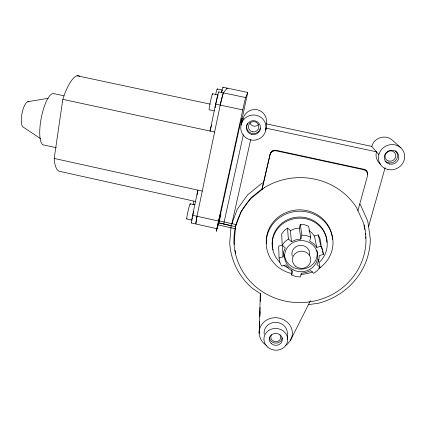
<?xml version="1.0" encoding="UTF-8"?>
<svg xmlns="http://www.w3.org/2000/svg" width="426" height="426" viewBox="0 0 426 426"><rect width="100%" height="100%" fill="white"/><g stroke="black" fill="none" stroke-linecap="round" stroke-linejoin="round"><path stroke-width="0.64" d="M271.788 151.342L270.121 154.015L261.942 189.575L270.111 154.51L271.788 151.342L274.12 150.271L276.053 150.309L363.591 169.202C366.307 169.804 368.309 172.86 367.574 175.587L357.947 210.641M271.314 152.268L271.319 151.784M270.904 152.769L270.909 152.279M270.563 153.312L270.569 152.827M270.111 154.51L270.121 154.015M259.817 316.124L260.073 307.481M260.243 301.496L260.478 293.514M259.658 321.438L259.157 333.27A16.641 15.235 6.8 0 0 266.372 345.38M259.876 316.257L260.073 311.736M263.433 183.169L263.47 182.573L261.836 183.302L247.698 194.773L237.261 209.219L231.164 225.599L229.72 242.772A70.333 66.594 -2.6 0 0 251.958 287.992L260.297 293.636L259.157 333.27L259.652 326.721M265.819 130.324L266.245 123.849A11.891 11.779 -36.1 0 0 257.277 109.764A11.891 11.779 -36.1 0 0 243.108 118.902L241.057 125.02A12.716 12.599 -28.4 0 0 242.756 134.488C244.662 137.199 247.437 139.174 250.674 139.946A12.716 12.599 -28.4 0 0 265.547 131.32A12.716 12.599 -28.4 0 0 258.284 115.904A12.716 12.599 -28.4 0 0 242.17 121.911L241.057 125.02M195.885 223.868L196.998 216.248L221.153 100.706L223.208 93.065L227.133 88.097A10.506 0.463 -77.9 0 0 226.893 88.661M222.968 87.218L247.719 92.447L242.032 119.189M235.408 228.24L235.546 226.579L241.281 211.269L251.063 197.781L261.985 188.952M195.726 223.661L196.998 216.248M195.965 201.578L59.512 171.327A48.729 12.418 -78.8 0 1 54.72 163.233L54.193 158.429L62.819 99.354L65.008 93.049A48.729 12.418 -78.8 0 1 79.742 76.227M191.743 222.628A10.735 0.575 -77.4 0 1 192.643 215.279L197.845 190.134A38.569 2.034 -77.7 0 0 197.153 194.725M218.948 92.027A11.369 0.623 -78 0 0 215.631 104.125L210.061 131.059A38.92 2.061 -77.7 0 1 211.53 125.106M218.25 222.367L216.999 228.719L191.503 223.016M220.194 105.094L223.325 92.841A11.374 0.548 -77.9 0 1 223.442 92.974M247.746 92.426L245.573 97.804L244.055 104.12L216.307 231.275L218.474 223.533M234.3 244.556A65.764 62.265 -2.6 0 1 234.172 242.644L235.36 228.751L218.096 224.885L220.279 214.89L218.533 221.051L192.643 215.279M231.164 225.599L218.644 222.809L240.493 122.693L241.904 118.646L243.108 118.902M241.196 121.889L241.904 118.646M243.384 134.643L223.671 224.06L235.535 226.717M231.877 223.677L250.717 139.515M291.719 275.026L292.683 271.229L288.684 268.566L285.628 264.961L281.639 266.074L279.786 262.208L279.051 258.023L283.05 256.899L283.487 252.277L285.276 247.943L282.214 245.216L281.682 233.97L284.185 230.652L287.513 228.048L288.375 239.002L291.443 241.744L295.942 239.769L300.857 239.061L299.334 228.086L300.271 224.364L304.579 224.763L308.621 226.211L310.671 237.112L309.665 241.025L313.712 243.731L316.784 247.405L320.869 246.255L322.695 250.184L323.371 254.428L319.298 255.568L318.797 260.201L316.939 264.514L319.979 267.23L317.285 270.659L313.744 273.316L310.714 270.616L306.23 272.528L301.368 273.188L300.389 276.985L295.916 276.538L291.719 275.026L291.309 269.946M300.857 239.061L301.853 235.147L300.271 224.364M219.001 220.753L220.934 213.879M219.954 217.707L219.081 220.828L236.265 224.656M220.306 216.456L220.833 214.582M218.644 222.809L219.475 219.859M368.565 226.643L385.109 167.753M218.096 224.885L218.618 223.091M219.31 220.695L220.008 218.304M219.454 219.715L218.527 222.91L223.794 223.954M217.138 228.304L216.999 228.719M285.511 345.513A16.641 15.235 6.8 0 0 287.843 343.681L290.383 340.502L291.932 336.812A16.641 15.235 6.8 0 0 287.129 322.056L283.578 319.67L279.488 318.185A16.641 15.235 6.8 0 0 259.546 329.319M290.383 340.502L310.4 300.74M282.214 245.216L284.856 241.728L288.375 239.002M291.443 241.744L290.42 230.652L294.68 228.767L299.334 228.086M271.788 151.826L274.126 150.751L276.069 150.788L363.964 169.761L365.748 170.528L367.356 172.466M308.898 230.716L311.507 232.505L314.415 235.988L318.281 234.891L320.017 238.624L321.087 244.519M27.791 101.718L48.032 98.299M308.435 304.633L318.659 303.205A70.333 66.594 -2.6 0 0 370.279 238.693L367.792 221.211L360.481 204.895L359.73 204.001M301.853 235.147L306.4 235.578L310.671 237.112M217.212 88.959L222.383 90.051M218.81 91.888L245.648 97.57M212.574 93.763L218.176 94.95M215.631 104.125L242.767 109.903M77.159 75.78L210.22 104.125M214.235 110.861L209.288 109.807A8.238 0.517 -78 0 1 210.678 100.477A8.238 0.517 -78 0 1 212.686 94.492M266.245 123.849L371.749 146.395L378.858 154.547M240.493 122.693L241.744 122.96A12.439 12.322 -31 0 0 241.478 124.882M63.793 95.775L53.532 93.571A26.21 7.476 -79 0 0 41.034 119.115A26.21 7.476 -79 0 0 44.24 145.069L56.285 147.715M62.819 99.354L214.571 132.033M54.193 158.429L202.249 191.104M190.182 203.761L194.927 204.815M186.812 218.948L192.142 220.135M40.843 138.855L23.323 127.182A13.02 4.148 -79.2 0 1 22.179 112.613A13.02 4.148 -79.2 0 1 28.877 101.83M287.513 228.048L290.42 230.652M400.925 147.886L392.303 140.138A12.407 11.672 -27.4 0 0 380.445 137.603A12.407 11.672 -27.4 0 0 371.749 146.395M366.301 170.826L367.058 171.907M365.865 170.368L366.248 170.927M367.569 173.062L366.967 171.896M365.364 169.969L365.748 170.528M364.816 169.633L365.188 170.198M367.356 173.744L367.745 174.319M363.591 169.202L363.964 169.761M321.374 245.754L322.375 250.094M322.658 251.329L323.371 254.428M318.281 234.891L320.869 246.255M314.415 235.988L316.784 247.405M318.387 259.407L319.979 267.23M287.704 339.24L287.385 332.919A11.662 10.677 6.8 0 0 274.733 322.349A11.662 10.677 6.8 0 0 264.205 334.319M283.05 256.899L282.475 245.083L278.689 246.164L279.051 258.023M276.053 150.309L276.069 150.788M274.765 150.202L274.775 150.682M274.12 150.271L274.126 150.751M273.487 150.426L273.492 150.905M272.885 150.66L272.885 151.139M272.315 150.964L272.315 151.448M316.891 250.493A16.396 15.442 -1.4 0 1 303.099 269.008A16.396 15.442 -1.4 0 1 284.488 254.817M265.606 129.392A12.439 12.322 -31 0 0 265.962 128.146L376.467 151.805A13.004 12.2 -26.5 0 0 380.743 164.356M279.909 262.315A27.525 26.018 -2.2 0 1 280.383 225.716A27.525 26.018 -2.2 0 1 319.09 225.604A27.525 26.018 -2.2 0 1 319.473 262.198M288.317 267.895A27.525 26.018 -2.2 0 1 283.838 265.483M273.199 249.987A27.36 25.88 -2.3 0 1 272.88 248.805M272.624 247.602A27.36 25.88 -2.3 0 1 296.906 217.175A27.36 25.88 -2.3 0 1 326.907 242.389M292.263 256.207A8.925 8.408 -1.4 0 1 300.298 245.392A8.925 8.408 -1.4 0 1 309.601 255.217M395.509 150.884A7.322 6.864 -26.3 0 1 395.445 160.708A7.322 6.864 -26.3 0 1 385.221 161.156M280.036 334.809A5.032 4.601 6.9 0 1 275.947 341.764A5.032 4.601 6.9 0 1 271.33 334.916M282.273 337.61A6.518 5.959 6.9 0 1 275.995 343.116A6.518 5.959 6.9 0 1 269.312 337.759M260.419 128.205A6.997 6.933 -29.5 0 1 251.218 133.274A6.997 6.933 -29.5 0 1 247.415 123.577M365.567 236.867A65.764 62.265 -2.6 0 1 365.599 238.177M235.743 253.465A65.764 62.265 -2.6 0 1 235.072 250.307M363.937 225.05A65.764 62.265 -2.6 0 1 364.235 226.344M364.507 227.649A65.764 62.265 -2.6 0 1 364.853 229.614M365.359 233.57A65.764 62.265 -2.6 0 1 365.465 234.891M258.289 124.664A4.942 4.894 -36 0 1 249.971 122.885M387.149 152.231A5.155 4.851 -27.4 0 1 385.285 153.451M266.372 243.773A33.137 31.359 -2.4 0 1 297.226 209.922A33.137 31.359 -2.4 0 1 332.488 239.353M291.719 273.519A33.388 31.577 -2.3 0 1 269.951 228.432A33.388 31.577 -2.3 0 1 321.497 218.852A33.388 31.577 -2.3 0 1 318.962 268.455M312.567 271.852A33.388 31.577 -2.3 0 1 300.937 274.349M221.408 92.522A10.501 0.527 -77.9 0 1 223.08 87.362M221.552 92.682A7.615 0.383 -77.9 0 1 221.797 91.755M221.909 91.361A7.615 0.383 -77.9 0 1 222.191 90.461M192.147 219.15A7.785 0.415 -77.4 0 1 192.323 217.947M192.605 216.365A7.785 0.415 -77.4 0 1 193.628 211.525M215.125 107.741A8.243 0.453 -78 0 1 215.343 106.527M215.46 105.877A8.243 0.453 -78 0 1 215.769 104.338M215.875 103.811A8.243 0.453 -78 0 1 216.216 102.208M216.328 101.681A8.243 0.453 -78 0 1 216.568 100.642M216.797 99.647A8.243 0.453 -78 0 1 217.521 96.83M217.643 96.398A8.243 0.453 -78 0 1 217.963 95.413M186.998 218.671A7.78 0.479 -77.4 0 1 188.228 210.343A7.78 0.479 -77.4 0 1 190.188 204.826M215.647 94.465A7.609 0.437 -78 0 1 217.292 89.657M193.122 204.746A7.199 0.41 -77.5 0 1 193.612 201.386M264.258 187.701L250.978 198.436A66.025 62.494 -2.5 0 0 284.701 300.985A66.025 62.494 -2.5 0 0 363.618 223.261L356.748 207.979A66.025 62.494 -2.5 0 0 264.258 187.701M293.152 269.818A16.577 15.597 -1.2 0 0 317.732 255.797A16.577 15.597 -1.2 0 0 292.598 242.809A16.577 15.597 -1.2 0 0 293.152 269.818M295.25 266.005A9.17 8.616 -1 0 0 310.495 261.804A9.17 8.616 -1 0 0 299.025 251.505A9.17 8.616 -1 0 0 295.25 266.005M388.917 161.103A5.474 5.133 -26.3 0 0 395.594 154.457A5.474 5.133 -26.3 0 0 386.563 152.508A5.474 5.133 -26.3 0 0 388.917 161.103M389.582 164.095A7.391 6.928 -26.1 0 0 398.603 155.133A7.391 6.928 -26.1 0 0 386.409 152.497A7.391 6.928 -26.1 0 0 389.582 164.095M271.314 343.649A6.566 5.996 7 0 0 282.182 340.859A6.566 5.996 7 0 0 273.902 333.579A6.566 5.996 7 0 0 271.314 343.649M267.661 347.089A11.912 10.874 7 0 0 287.396 342.067A11.912 10.874 7 0 0 272.4 328.835A11.912 10.874 7 0 0 267.661 347.089M388.022 169.532A13.307 12.471 -26.1 0 0 404.285 153.429A13.307 12.471 -26.1 0 0 382.351 148.642A13.307 12.471 -26.1 0 0 388.022 169.532M252.464 131.815A5.234 5.187 -29.5 0 0 258.593 125.148A5.234 5.187 -29.5 0 0 249.769 123.242A5.234 5.187 -29.5 0 0 252.464 131.815M251.883 134.504A7.061 6.997 -28.4 0 0 260.158 125.516A7.061 6.997 -28.4 0 0 248.251 122.933A7.061 6.997 -28.4 0 0 251.883 134.504"/></g></svg>
